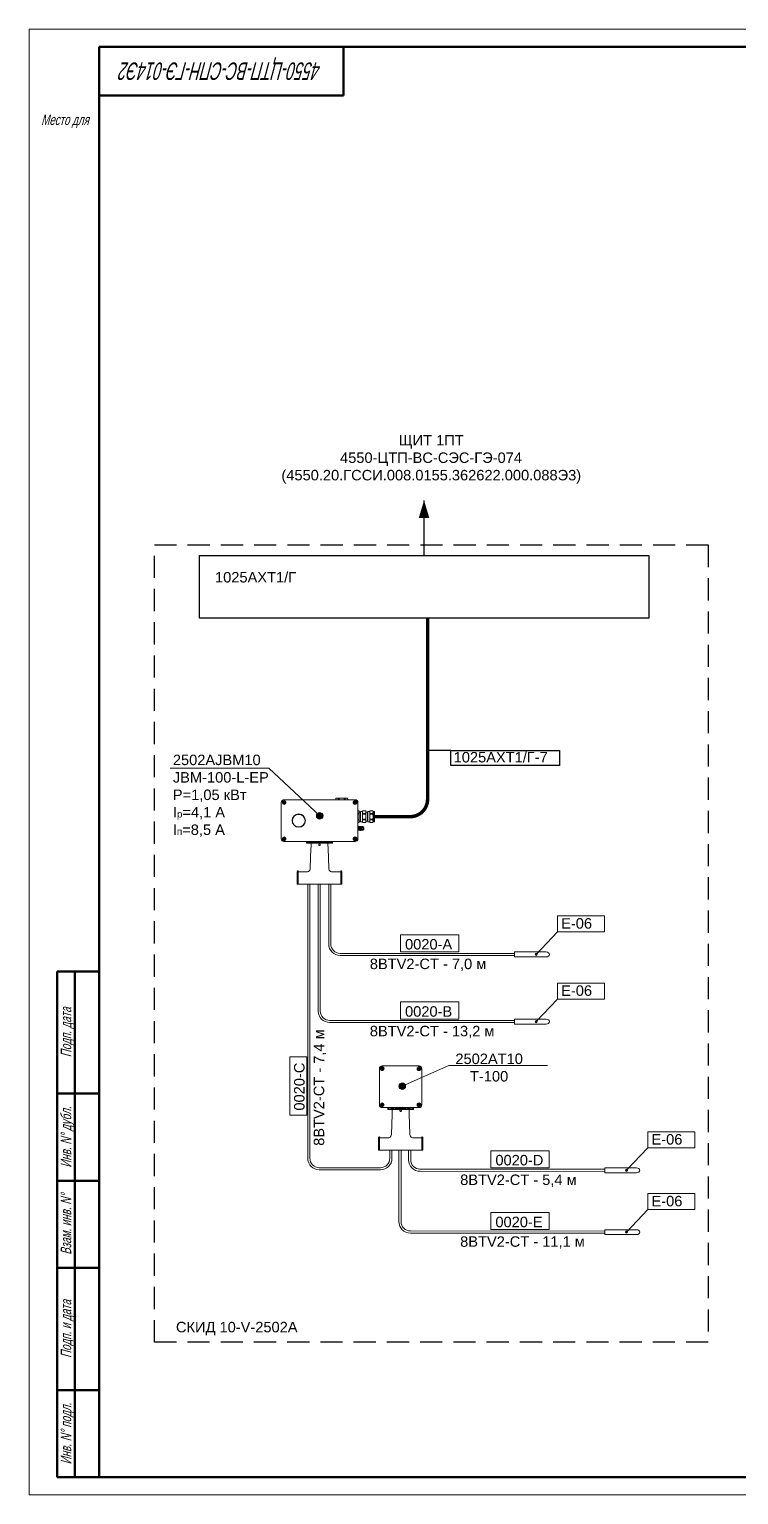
# Paper-space layout '2.1' of a CAD drawing. Header units: millimetres. Extents: x 0 to 594, y 0 to 420.
# Drawn here: x 0 to 203.3, y 0 to 420 of the extents above; entities that cross this region are included whole.
import ezdxf
from ezdxf.enums import TextEntityAlignment as Align

# ---------------------------------------------------------------- set-up
doc = ezdxf.new("R2010")
doc.units = ezdxf.units.MM
doc.linetypes.add('SLD-Сплошная', pattern=[0])
doc.linetypes.add('невидимая', pattern=[9.525, 6.35, -3.175])
for name, color, linetype, lineweight in [('Основная', 7, 'Continuous', 50), ('Сплошная толстая', 7, 'Continuous', 50), ('Сплошная тонкая', 7, 'Continuous', 20), ('Текст', 7, 'Continuous', 20), ('Текст штампа', 7, 'Continuous', 20)]:
    doc.layers.add(name, color=color, linetype=linetype, lineweight=lineweight)
doc.styles.add('Aryal.cyr 3', font='arial.ttf', dxfattribs={"width": 0.666667, "oblique": 15, "height": 3})
doc.styles.add('Aryal.cyr 5', font='arial.ttf', dxfattribs={"width": 0.6, "oblique": 15, "height": 5})
doc.styles.get("Standard").update_dxf_attribs({"font": 'arial.ttf'})
doc.styles.add('Текст', font='arial.ttf', dxfattribs={"height": 3})

psp = doc.layouts.new('2.1')

# ---------------------------------------------------------------- hatches: boundary and pattern name
at = {"lineweight": 13}
h = psp.add_hatch(color=7, dxfattribs=at)
h.dxf.hatch_style = 1
edge = h.paths.add_edge_path()
edge.add_arc((83.21, 194.57), 0.949, 0, 360)
at = {"lineweight": 15}
h = psp.add_hatch(color=256, dxfattribs=at)
h.dxf.hatch_style = 1
h.paths.add_polyline_path([(145.55, 154.86, 1), (144.91, 154.86, 1)])
h = psp.add_hatch(color=256, dxfattribs=at)
h.dxf.hatch_style = 1
h.paths.add_polyline_path([(145.55, 135.61, 1), (144.91, 135.61, 1)])
at = {"lineweight": 13}
h = psp.add_hatch(color=7, dxfattribs=at)
h.dxf.hatch_style = 1
edge = h.paths.add_edge_path()
edge.add_arc((106.88, 117.08), 0.949, 0, 360)
at = {"lineweight": 15}
h = psp.add_hatch(color=256, dxfattribs=at)
h.dxf.hatch_style = 1
h.paths.add_polyline_path([(171.44, 92.99, 1), (170.8, 92.99, 1)])
h = psp.add_hatch(color=256, dxfattribs=at)
h.dxf.hatch_style = 1
h.paths.add_polyline_path([(171.44, 75.28, 1), (170.8, 75.28, 1)])

# ---------------------------------------------------------------- linework, layer by layer
for p, q in [((113.11, 269.14), (113.11, 284.98)), ((120.83, 213.27), (114.13, 213.27))]:
    psp.add_line(p, q)
at = {"color": 7, "lineweight": 13}
for p, q in [((40.37, 208.22), (68.64, 208.22)), ((68.64, 208.22), (83.21, 194.57)), ((120.23, 123.06), (106.88, 117.08)), ((120.23, 123.06), (148.5, 123.06)), ((103.31, 96.41), (103.31, 98.74)), ((103.91, 96.41), (103.91, 98.74)), ((105.91, 78.29), (105.91, 98.74)), ((106.51, 78.29), (106.51, 98.74))]:
    psp.add_line(p, q, dxfattribs=at)
at = {"color": 7, "linetype": 'SLD-Сплошная', "lineweight": 15}
for p, q in [((72.16, 198.4), (72.16, 188)), ((72.21, 198.4), (72.21, 188)), ((72.91, 198.5), (72.71, 198.5)), ((72.71, 198.5), (72.71, 198.3)), ((72.74, 198.47), (72.71, 198.5)), ((72.74, 198.34), (72.71, 198.3)), ((72.71, 198.3), (72.91, 198.3)), ((72.94, 198.47), (72.74, 198.47)), ((72.74, 198.47), (72.74, 198.34)), ((72.74, 198.34), (72.94, 198.34)), ((72.94, 198.67), (72.91, 198.7)), ((73.11, 198.7), (72.91, 198.7)), ((72.91, 198.7), (72.91, 198.5)), ((72.94, 198.47), (72.91, 198.5)), ((72.94, 198.34), (72.91, 198.3)), ((72.91, 198.3), (72.91, 198.1)), ((72.94, 198.14), (72.91, 198.1)), ((72.91, 198.1), (73.11, 198.1)), ((73.07, 198.67), (72.94, 198.67)), ((72.94, 198.67), (72.94, 198.47)), ((72.94, 198.34), (72.94, 198.14)), ((72.94, 198.14), (73.07, 198.14)), ((93.31, 199.2), (73.01, 199.2)), ((73.07, 198.67), (73.11, 198.7)), ((73.07, 198.47), (73.07, 198.67)), ((73.07, 198.47), (73.11, 198.5)), ((73.27, 198.47), (73.07, 198.47)), ((73.07, 198.34), (73.11, 198.3)), ((73.07, 198.34), (73.27, 198.34)), ((73.07, 198.14), (73.07, 198.34)), ((73.07, 198.14), (73.11, 198.1)), ((73.11, 198.5), (73.11, 198.7)), ((73.31, 198.5), (73.11, 198.5)), ((73.11, 198.3), (73.31, 198.3)), ((73.11, 198.1), (73.11, 198.3)), ((73.27, 198.47), (73.31, 198.5)), ((73.27, 198.34), (73.27, 198.47)), ((73.27, 198.34), (73.31, 198.3)), ((73.31, 198.3), (73.31, 198.5)), ((87.86, 199.6), (87.86, 199.2)), ((87.86, 199.6), (88.54, 199.6)), ((88.54, 199.6), (88.54, 199.2)), ((88.82, 199.6), (88.54, 199.6)), ((88.82, 199.6), (88.82, 199.2)), ((88.82, 199.6), (90.18, 199.6)), ((90.18, 199.6), (90.18, 199.2)), ((90.46, 199.6), (90.18, 199.6)), ((90.46, 199.6), (90.46, 199.2)), ((90.46, 199.6), (91.14, 199.6)), ((91.14, 199.6), (91.14, 199.2)), ((93.04, 198.47), (93.01, 198.5)), ((93.01, 198.5), (93.01, 198.3)), ((93.21, 198.5), (93.01, 198.5)), ((93.04, 198.34), (93.01, 198.3)), ((93.01, 198.3), (93.21, 198.3)), ((93.04, 198.47), (93.04, 198.34)), ((93.24, 198.47), (93.04, 198.47)), ((93.04, 198.34), (93.24, 198.34)), ((93.41, 198.7), (93.21, 198.7)), ((93.21, 198.7), (93.21, 198.5)), ((93.24, 198.67), (93.21, 198.7)), ((93.24, 198.47), (93.21, 198.5)), ((93.24, 198.34), (93.21, 198.3)), ((93.21, 198.3), (93.21, 198.1)), ((93.24, 198.14), (93.21, 198.1)), ((93.21, 198.1), (93.41, 198.1)), ((93.37, 198.67), (93.24, 198.67)), ((93.24, 198.67), (93.24, 198.47)), ((93.24, 198.34), (93.24, 198.14)), ((93.24, 198.14), (93.37, 198.14)), ((93.37, 198.67), (93.41, 198.7)), ((93.37, 198.47), (93.37, 198.67)), ((93.37, 198.47), (93.41, 198.5)), ((93.57, 198.47), (93.37, 198.47)), ((93.37, 198.14), (93.37, 198.34)), ((93.37, 198.34), (93.41, 198.3)), ((93.37, 198.34), (93.57, 198.34)), ((93.37, 198.14), (93.41, 198.1)), ((93.41, 198.5), (93.41, 198.7)), ((93.61, 198.5), (93.41, 198.5)), ((93.41, 198.1), (93.41, 198.3)), ((93.41, 198.3), (93.61, 198.3)), ((93.57, 198.47), (93.61, 198.5)), ((93.57, 198.34), (93.57, 198.47)), ((93.57, 198.34), (93.61, 198.3)), ((93.61, 198.3), (93.61, 198.5)), ((94.11, 188), (94.11, 198.4)), ((94.16, 188), (94.16, 198.4)), ((94.56, 195.97), (94.16, 195.97)), ((94.56, 195.29), (94.16, 195.29)), ((94.56, 195.01), (94.16, 195.01)), ((94.56, 193.65), (94.16, 193.65)), ((94.56, 193.37), (94.16, 193.37)), ((94.56, 195.97), (94.56, 195.29)), ((94.91, 195.65), (94.56, 195.65)), ((94.56, 195.01), (94.56, 195.29)), ((94.56, 195.01), (94.56, 193.65)), ((94.56, 193.37), (94.56, 193.65)), ((94.56, 193.37), (94.56, 192.69)), ((95.51, 195.81), (94.91, 195.81)), ((94.91, 192.85), (94.91, 195.81)), ((96.41, 195.98), (95.51, 195.98)), ((95.51, 195.98), (95.51, 195.28)), ((96.41, 195.28), (95.51, 195.28)), ((95.51, 195.28), (95.51, 195.03)), ((95.51, 195.03), (95.51, 193.63)), ((96.41, 195.03), (95.51, 195.03)), ((96.41, 193.63), (95.51, 193.63)), ((95.51, 193.63), (95.51, 193.38)), ((96.41, 193.38), (95.51, 193.38)), ((95.51, 193.38), (95.51, 192.68)), ((96.41, 195.98), (96.41, 195.28)), ((96.89, 195.63), (96.41, 195.63)), ((96.41, 195.28), (96.41, 195.03)), ((96.41, 195.03), (96.41, 193.63)), ((96.41, 193.63), (96.41, 193.38)), ((96.41, 193.38), (96.41, 192.68)), ((96.98, 195.7), (96.89, 195.7)), ((96.89, 192.97), (96.89, 195.7)), ((96.98, 194.33), (96.98, 195.7)), ((96.98, 192.97), (96.98, 194.33)), ((97.57, 195.81), (96.99, 195.81)), ((96.99, 195.61), (96.99, 195.81)), ((96.99, 192.85), (96.99, 195.61)), ((98.43, 195.98), (97.57, 195.98)), ((97.57, 195.28), (97.57, 195.98)), ((97.57, 195.28), (97.57, 195.03)), ((98.43, 195.28), (97.57, 195.28)), ((97.57, 193.63), (97.57, 195.03)), ((98.43, 195.03), (97.57, 195.03)), ((98.43, 193.63), (97.57, 193.63)), ((97.57, 193.63), (97.57, 193.38)), ((98.43, 193.38), (97.57, 193.38)), ((97.57, 192.68), (97.57, 193.38)), ((98.43, 195.28), (98.43, 195.03)), ((98.76, 195.58), (98.55, 195.58)), ((98.55, 195.58), (98.55, 193.08)), ((98.93, 195.81), (98.76, 195.81)), ((98.76, 195.81), (98.76, 192.85)), ((98.93, 195.81), (98.93, 192.85)), ((94.56, 192.69), (94.16, 192.69)), ((94.28, 191.55), (94.16, 191.55)), ((94.16, 190.37), (94.28, 190.37)), ((94.28, 191.55), (94.28, 190.37)), ((94.32, 191.48), (94.28, 191.41)), ((94.28, 190.51), (94.32, 190.44)), ((94.32, 191.48), (94.33, 191.5)), ((94.33, 191.47), (94.33, 191.5)), ((94.33, 191.5), (94.62, 191.5)), ((94.62, 191.47), (94.33, 191.47)), ((94.33, 191.05), (94.33, 191.17)), ((94.33, 191.17), (94.62, 191.17)), ((94.62, 191.05), (94.33, 191.05)), ((94.33, 190.63), (94.62, 190.63)), ((94.33, 190.54), (94.33, 190.63)), ((94.62, 190.54), (94.33, 190.54)), ((94.33, 190.42), (94.62, 190.42)), ((94.56, 193.01), (94.91, 193.01)), ((94.62, 191.5), (94.62, 191.47)), ((94.62, 191.5), (94.63, 191.48)), ((94.62, 191.17), (94.62, 191.05)), ((94.62, 190.63), (94.62, 190.54)), ((94.68, 191.41), (94.64, 191.48)), ((94.64, 190.44), (94.68, 190.51)), ((94.8, 191.55), (94.68, 191.55)), ((94.68, 191.55), (94.68, 190.37)), ((94.68, 190.37), (94.8, 190.37)), ((94.8, 191.55), (94.8, 190.37)), ((94.9, 191.26), (94.8, 191.26)), ((94.8, 190.66), (94.9, 190.66)), ((95.02, 191.55), (94.9, 191.55)), ((94.9, 191.55), (94.9, 190.37)), ((94.9, 190.37), (95.02, 190.37)), ((94.91, 192.85), (95.51, 192.85)), ((95.02, 191.55), (95.02, 190.37)), ((95.05, 191.51), (95.02, 191.43)), ((95.02, 191.43), (95.05, 191.51)), ((95.05, 191.5), (95.02, 191.43)), ((95.02, 191.36), (95.05, 191.44)), ((95.05, 191.4), (95.02, 191.36)), ((95.02, 191.22), (95.05, 191.3)), ((95.05, 191.23), (95.02, 191.22)), ((95.02, 191.04), (95.05, 191.09)), ((95.05, 191.01), (95.02, 191.04)), ((95.16, 191.04), (95.02, 191.04)), ((95.02, 190.84), (95.05, 190.86)), ((95.16, 190.84), (95.02, 190.84)), ((95.05, 190.79), (95.02, 190.84)), ((95.02, 190.67), (95.05, 190.65)), ((95.05, 190.59), (95.02, 190.67)), ((95.02, 190.54), (95.05, 190.49)), ((95.05, 190.46), (95.02, 190.54)), ((95.02, 190.49), (95.04, 190.42)), ((95.02, 190.49), (95.05, 190.42)), ((95.05, 190.41), (95.02, 190.49)), ((95.13, 191.51), (95.05, 191.51)), ((95.05, 191.51), (95.05, 191.51)), ((95.13, 191.51), (95.05, 191.51)), ((95.05, 191.44), (95.05, 191.5)), ((95.13, 191.5), (95.05, 191.5)), ((95.13, 191.44), (95.05, 191.44)), ((95.05, 191.3), (95.05, 191.4)), ((95.13, 191.4), (95.05, 191.4)), ((95.13, 191.3), (95.05, 191.3)), ((95.05, 191.09), (95.05, 191.23)), ((95.13, 191.23), (95.05, 191.23)), ((95.13, 191.09), (95.05, 191.09)), ((95.05, 190.86), (95.05, 191.01)), ((95.13, 191.01), (95.05, 191.01)), ((95.13, 190.86), (95.05, 190.86)), ((95.05, 190.65), (95.05, 190.79)), ((95.13, 190.79), (95.05, 190.79)), ((95.13, 190.65), (95.05, 190.65)), ((95.13, 190.59), (95.05, 190.59)), ((95.05, 190.49), (95.05, 190.59)), ((95.13, 190.49), (95.05, 190.49)), ((95.13, 190.46), (95.05, 190.46)), ((95.05, 190.42), (95.05, 190.46)), ((95.13, 190.42), (95.05, 190.42)), ((95.13, 190.41), (95.05, 190.41)), ((95.16, 191.43), (95.13, 191.51)), ((95.13, 191.51), (95.16, 191.43)), ((95.13, 191.51), (95.13, 191.51)), ((95.13, 191.44), (95.13, 191.5)), ((95.16, 191.43), (95.13, 191.5)), ((95.13, 191.44), (95.16, 191.36)), ((95.13, 191.3), (95.13, 191.4)), ((95.16, 191.36), (95.13, 191.4)), ((95.13, 191.3), (95.16, 191.22)), ((95.13, 191.09), (95.13, 191.23)), ((95.16, 191.22), (95.13, 191.23)), ((95.13, 191.09), (95.16, 191.04)), ((95.16, 191.04), (95.13, 191.01)), ((95.13, 190.86), (95.13, 191.01)), ((95.13, 190.86), (95.16, 190.84)), ((95.16, 190.84), (95.13, 190.79)), ((95.13, 190.65), (95.13, 190.79)), ((95.13, 190.65), (95.16, 190.67)), ((95.16, 190.67), (95.13, 190.59)), ((95.13, 190.49), (95.13, 190.59)), ((95.13, 190.49), (95.16, 190.54)), ((95.16, 190.54), (95.13, 190.46)), ((95.13, 190.42), (95.16, 190.49)), ((95.13, 190.42), (95.16, 190.49)), ((95.16, 190.49), (95.13, 190.41)), ((95.13, 190.42), (95.13, 190.46)), ((95.21, 191.51), (95.16, 191.41)), ((95.16, 191.43), (95.16, 191.36)), ((95.16, 191.43), (95.16, 191.43)), ((95.16, 191.36), (95.16, 191.22)), ((95.16, 191.04), (95.16, 191.22)), ((95.16, 191.04), (95.16, 190.84)), ((95.16, 190.84), (95.16, 190.67)), ((95.16, 190.67), (95.16, 190.54)), ((95.16, 190.54), (95.16, 190.49)), ((95.16, 190.51), (95.21, 190.42)), ((95.16, 190.49), (95.16, 190.49)), ((95.6, 191.51), (95.21, 191.51)), ((95.21, 191.5), (95.21, 191.51)), ((95.6, 191.5), (95.21, 191.5)), ((95.21, 191.17), (95.21, 191.28)), ((95.21, 191.28), (95.6, 191.28)), ((95.6, 191.17), (95.21, 191.17)), ((95.21, 190.74), (95.6, 190.74)), ((95.21, 190.63), (95.21, 190.74)), ((95.6, 190.63), (95.21, 190.63)), ((95.21, 190.42), (95.6, 190.42)), ((95.21, 190.42), (95.21, 190.42)), ((95.21, 190.42), (95.6, 190.42)), ((96.41, 192.68), (95.51, 192.68)), ((95.66, 191.41), (95.6, 191.51)), ((95.6, 191.51), (95.6, 191.5)), ((95.6, 191.28), (95.6, 191.17)), ((95.6, 190.74), (95.6, 190.63)), ((95.6, 190.42), (95.66, 190.51)), ((95.6, 190.42), (95.6, 190.42)), ((95.66, 190.96), (95.66, 191.41)), ((95.8, 191.26), (95.66, 191.26)), ((95.66, 190.51), (95.66, 190.96)), ((95.66, 190.66), (95.8, 190.66)), ((95.9, 191.16), (95.8, 191.26)), ((95.8, 191.22), (95.8, 191.26)), ((95.8, 190.66), (95.8, 191.22)), ((95.8, 190.66), (95.9, 190.76)), ((95.9, 191.16), (95.9, 191.13)), ((95.9, 191.13), (95.9, 190.76)), ((96.41, 193.03), (96.89, 193.03)), ((96.89, 192.97), (96.98, 192.97)), ((96.99, 192.85), (97.57, 192.85)), ((98.43, 192.68), (97.57, 192.68)), ((98.55, 193.08), (98.76, 193.08)), ((98.76, 192.85), (98.93, 192.85)), ((72.74, 188.07), (72.71, 188.1)), ((72.71, 188.1), (72.71, 187.9)), ((72.91, 188.1), (72.71, 188.1)), ((72.74, 187.94), (72.71, 187.9)), ((72.71, 187.9), (72.91, 187.9)), ((72.74, 188.07), (72.74, 187.94)), ((72.94, 188.07), (72.74, 188.07)), ((72.74, 187.94), (72.94, 187.94)), ((72.94, 188.27), (72.91, 188.3)), ((72.91, 188.3), (72.91, 188.1)), ((73.11, 188.3), (72.91, 188.3)), ((72.94, 188.07), (72.91, 188.1)), ((72.94, 187.94), (72.91, 187.9)), ((72.91, 187.9), (72.91, 187.7)), ((72.94, 187.74), (72.91, 187.7)), ((72.91, 187.7), (73.11, 187.7)), ((72.94, 188.27), (72.94, 188.07)), ((73.07, 188.27), (72.94, 188.27)), ((72.94, 187.94), (72.94, 187.74)), ((72.94, 187.74), (73.07, 187.74)), ((73.01, 187.2), (93.31, 187.2)), ((73.07, 188.27), (73.11, 188.3)), ((73.07, 188.07), (73.07, 188.27)), ((73.07, 188.07), (73.11, 188.1)), ((73.27, 188.07), (73.07, 188.07)), ((73.07, 187.74), (73.07, 187.94)), ((73.07, 187.94), (73.11, 187.9)), ((73.07, 187.94), (73.27, 187.94)), ((73.07, 187.74), (73.11, 187.7)), ((73.11, 188.1), (73.11, 188.3)), ((73.31, 188.1), (73.11, 188.1)), ((73.11, 187.7), (73.11, 187.9)), ((73.11, 187.9), (73.31, 187.9)), ((73.27, 188.07), (73.31, 188.1)), ((73.27, 187.94), (73.27, 188.07)), ((73.27, 187.94), (73.31, 187.9)), ((73.31, 187.9), (73.31, 188.1)), ((79.46, 187.2), (79.46, 186.7)), ((79.46, 186.7), (86.86, 186.7)), ((79.71, 186.9), (79.71, 187.2)), ((86.61, 186.9), (79.71, 186.9)), ((80.5, 179.47), (80.71, 185.32)), ((80.51, 187.15), (80.51, 186.9)), ((80.51, 187.15), (81.17, 187.15)), ((80.81, 187.2), (80.81, 187.15)), ((81.13, 187.15), (81.13, 187.2)), ((81.6, 187.15), (84.72, 187.15)), ((81.89, 187.2), (81.89, 187.15)), ((84.42, 187.2), (84.42, 187.15)), ((85.15, 187.15), (85.81, 187.15)), ((85.18, 187.2), (85.18, 187.15)), ((85.51, 187.15), (85.51, 187.2)), ((85.61, 185.32), (85.82, 179.47)), ((85.81, 186.9), (85.81, 187.15)), ((86.61, 187.2), (86.61, 186.9)), ((86.86, 186.7), (86.86, 187.2)), ((93.04, 188.07), (93.01, 188.1)), ((93.01, 188.1), (93.01, 187.9)), ((93.21, 188.1), (93.01, 188.1)), ((93.04, 187.94), (93.01, 187.9)), ((93.01, 187.9), (93.21, 187.9)), ((93.04, 188.07), (93.04, 187.94)), ((93.24, 188.07), (93.04, 188.07)), ((93.04, 187.94), (93.24, 187.94)), ((93.24, 188.27), (93.21, 188.3)), ((93.41, 188.3), (93.21, 188.3)), ((93.21, 188.3), (93.21, 188.1)), ((93.24, 188.07), (93.21, 188.1)), ((93.24, 187.94), (93.21, 187.9)), ((93.21, 187.9), (93.21, 187.7)), ((93.24, 187.74), (93.21, 187.7)), ((93.21, 187.7), (93.41, 187.7)), ((93.37, 188.27), (93.24, 188.27)), ((93.24, 188.27), (93.24, 188.07)), ((93.24, 187.94), (93.24, 187.74)), ((93.24, 187.74), (93.37, 187.74)), ((93.37, 188.27), (93.41, 188.3)), ((93.37, 188.07), (93.37, 188.27)), ((93.37, 188.07), (93.41, 188.1)), ((93.57, 188.07), (93.37, 188.07)), ((93.37, 187.74), (93.37, 187.94)), ((93.37, 187.94), (93.41, 187.9)), ((93.37, 187.94), (93.57, 187.94)), ((93.37, 187.74), (93.41, 187.7)), ((93.41, 188.1), (93.41, 188.3)), ((93.61, 188.1), (93.41, 188.1)), ((93.41, 187.7), (93.41, 187.9)), ((93.41, 187.9), (93.61, 187.9)), ((93.57, 188.07), (93.61, 188.1)), ((93.57, 187.94), (93.57, 188.07)), ((93.57, 187.94), (93.61, 187.9)), ((93.61, 187.9), (93.61, 188.1)), ((76.78, 177.5), (76.78, 178.62)), ((76.78, 175), (76.78, 177.5)), ((76.98, 178.82), (77.08, 178.82)), ((77.08, 178.82), (77.08, 177.5)), ((77.08, 178.5), (79.5, 178.5)), ((77.08, 175), (77.08, 177.5)), ((86.82, 178.5), (89.23, 178.5)), ((89.23, 177.5), (89.23, 178.82)), ((89.23, 178.82), (89.33, 178.82)), ((89.23, 177.5), (89.23, 175)), ((89.53, 178.62), (89.53, 177.5)), ((89.53, 177.5), (89.53, 175)), ((76.98, 175), (76.78, 175)), ((76.98, 175), (77.08, 175)), ((77.08, 175), (89.23, 175)), ((79.79, 120.77), (79.79, 175)), ((80.39, 175), (80.39, 120.77)), ((82.79, 138.62), (82.79, 175)), ((83.39, 175), (83.39, 138.62)), ((85.79, 157.85), (85.79, 175)), ((86.39, 175), (86.39, 157.85)), ((89.23, 175), (89.33, 175)), ((89.53, 175), (89.33, 175)), ((139.07, 155.55), (148.07, 155.55)), ((139.07, 154.15), (139.07, 155.55)), ((89.09, 155.15), (139.07, 155.15)), ((139.07, 154.55), (89.09, 154.55)), ((148.07, 154.15), (139.07, 154.15)), ((86.06, 135.92), (139.07, 135.89)), ((139.07, 135.29), (86.06, 135.32)), ((139.07, 136.29), (148.07, 136.29)), ((139.07, 134.89), (139.07, 136.29)), ((148.07, 134.89), (139.07, 134.89)), ((100.33, 122.09), (100.33, 111.74)), ((101.03, 122.19), (100.83, 122.19)), ((100.83, 122.19), (100.83, 121.99)), ((100.87, 122.16), (100.83, 122.19)), ((100.87, 122.03), (100.83, 121.99)), ((100.83, 121.99), (101.03, 121.99)), ((101.07, 122.16), (100.87, 122.16)), ((100.87, 122.16), (100.87, 122.03)), ((100.87, 122.03), (101.07, 122.03)), ((101.07, 122.36), (101.03, 122.39)), ((101.03, 122.39), (101.03, 122.19)), ((101.23, 122.39), (101.03, 122.39)), ((101.07, 122.16), (101.03, 122.19)), ((101.07, 122.03), (101.03, 121.99)), ((101.03, 121.99), (101.03, 121.79)), ((101.07, 121.83), (101.03, 121.79)), ((101.07, 122.36), (101.07, 122.16)), ((101.2, 122.36), (101.07, 122.36)), ((101.07, 122.03), (101.07, 121.83)), ((101.07, 121.83), (101.2, 121.83)), ((111.68, 122.89), (101.13, 122.89)), ((101.2, 122.36), (101.23, 122.39)), ((101.2, 122.16), (101.2, 122.36)), ((101.2, 122.16), (101.23, 122.19)), ((101.4, 122.16), (101.2, 122.16)), ((101.2, 122.03), (101.23, 121.99)), ((101.2, 122.03), (101.4, 122.03)), ((101.2, 121.83), (101.2, 122.03)), ((101.2, 121.83), (101.23, 121.79)), ((101.23, 122.19), (101.23, 122.39)), ((101.43, 122.19), (101.23, 122.19)), ((101.23, 121.99), (101.43, 121.99)), ((101.23, 121.79), (101.23, 121.99)), ((101.4, 122.16), (101.43, 122.19)), ((101.4, 122.03), (101.4, 122.16)), ((101.4, 122.03), (101.43, 121.99)), ((101.43, 121.99), (101.43, 122.19)), ((111.42, 122.16), (111.38, 122.19)), ((111.38, 122.19), (111.38, 121.99)), ((111.58, 122.19), (111.38, 122.19)), ((111.42, 122.03), (111.38, 121.99)), ((111.38, 121.99), (111.58, 121.99)), ((111.42, 122.16), (111.42, 122.03)), ((111.62, 122.16), (111.42, 122.16)), ((111.42, 122.03), (111.62, 122.03)), ((111.62, 122.36), (111.58, 122.39)), ((111.58, 122.39), (111.58, 122.19)), ((111.78, 122.39), (111.58, 122.39)), ((111.62, 122.16), (111.58, 122.19)), ((111.62, 122.03), (111.58, 121.99)), ((111.58, 121.99), (111.58, 121.79)), ((111.62, 121.83), (111.58, 121.79)), ((111.62, 122.36), (111.62, 122.16)), ((111.75, 122.36), (111.62, 122.36)), ((111.62, 122.03), (111.62, 121.83)), ((111.62, 121.83), (111.75, 121.83)), ((111.75, 122.36), (111.78, 122.39)), ((111.75, 122.16), (111.75, 122.36)), ((111.75, 122.16), (111.78, 122.19)), ((111.95, 122.16), (111.75, 122.16)), ((111.75, 122.03), (111.78, 121.99)), ((111.75, 122.03), (111.95, 122.03)), ((111.75, 121.83), (111.75, 122.03)), ((111.75, 121.83), (111.78, 121.79)), ((111.78, 122.19), (111.78, 122.39)), ((111.98, 122.19), (111.78, 122.19)), ((111.78, 121.99), (111.98, 121.99)), ((111.78, 121.79), (111.78, 121.99)), ((111.95, 122.16), (111.98, 122.19)), ((111.95, 122.03), (111.95, 122.16)), ((111.95, 122.03), (111.98, 121.99)), ((111.98, 121.99), (111.98, 122.19)), ((112.48, 111.74), (112.48, 122.09)), ((101.03, 121.79), (101.23, 121.79)), ((111.58, 121.79), (111.78, 121.79)), ((100.87, 111.81), (100.83, 111.84)), ((100.83, 111.84), (100.83, 111.64)), ((101.03, 111.84), (100.83, 111.84)), ((100.87, 111.68), (100.83, 111.64)), ((100.83, 111.64), (101.03, 111.64)), ((100.87, 111.81), (100.87, 111.68)), ((101.07, 111.81), (100.87, 111.81)), ((100.87, 111.68), (101.07, 111.68)), ((101.07, 112.01), (101.03, 112.04)), ((101.03, 112.04), (101.03, 111.84)), ((101.23, 112.04), (101.03, 112.04)), ((101.07, 111.81), (101.03, 111.84)), ((101.07, 111.68), (101.03, 111.64)), ((101.03, 111.64), (101.03, 111.44)), ((101.07, 111.48), (101.03, 111.44)), ((101.03, 111.44), (101.23, 111.44)), ((101.07, 112.01), (101.07, 111.81)), ((101.2, 112.01), (101.07, 112.01)), ((101.07, 111.68), (101.07, 111.48)), ((101.07, 111.48), (101.2, 111.48)), ((101.13, 110.94), (111.68, 110.94)), ((101.2, 112.01), (101.23, 112.04)), ((101.2, 111.81), (101.2, 112.01)), ((101.2, 111.81), (101.23, 111.84)), ((101.4, 111.81), (101.2, 111.81)), ((101.2, 111.48), (101.2, 111.68)), ((101.2, 111.68), (101.23, 111.64)), ((101.2, 111.68), (101.4, 111.68)), ((101.2, 111.48), (101.23, 111.44)), ((101.23, 111.84), (101.23, 112.04)), ((101.43, 111.84), (101.23, 111.84)), ((101.23, 111.44), (101.23, 111.64)), ((101.23, 111.64), (101.43, 111.64)), ((101.4, 111.81), (101.43, 111.84)), ((101.4, 111.68), (101.4, 111.81)), ((101.4, 111.68), (101.43, 111.64)), ((101.43, 111.64), (101.43, 111.84)), ((102.71, 110.94), (102.71, 110.44)), ((102.71, 110.44), (110.11, 110.44)), ((102.96, 110.64), (102.96, 110.94)), ((109.86, 110.64), (102.96, 110.64)), ((103.76, 110.89), (103.76, 110.64)), ((103.76, 110.89), (104.42, 110.89)), ((104.06, 110.94), (104.06, 110.89)), ((104.38, 110.89), (104.38, 110.94)), ((104.85, 110.89), (107.97, 110.89)), ((105.14, 110.94), (105.14, 110.89)), ((107.67, 110.94), (107.67, 110.89)), ((108.4, 110.89), (109.06, 110.89)), ((108.43, 110.94), (108.43, 110.89)), ((108.76, 110.89), (108.76, 110.94)), ((109.06, 110.64), (109.06, 110.89)), ((109.86, 110.94), (109.86, 110.64)), ((110.11, 110.44), (110.11, 110.94)), ((111.58, 111.84), (111.38, 111.84)), ((111.38, 111.84), (111.38, 111.64)), ((111.42, 111.81), (111.38, 111.84)), ((111.42, 111.68), (111.38, 111.64)), ((111.38, 111.64), (111.58, 111.64)), ((111.62, 111.81), (111.42, 111.81)), ((111.42, 111.81), (111.42, 111.68)), ((111.42, 111.68), (111.62, 111.68)), ((111.78, 112.04), (111.58, 112.04)), ((111.58, 112.04), (111.58, 111.84)), ((111.62, 112.01), (111.58, 112.04)), ((111.62, 111.81), (111.58, 111.84)), ((111.62, 111.68), (111.58, 111.64)), ((111.58, 111.64), (111.58, 111.44)), ((111.62, 111.48), (111.58, 111.44)), ((111.58, 111.44), (111.78, 111.44)), ((111.75, 112.01), (111.62, 112.01)), ((111.62, 112.01), (111.62, 111.81)), ((111.62, 111.68), (111.62, 111.48)), ((111.62, 111.48), (111.75, 111.48)), ((111.75, 112.01), (111.78, 112.04)), ((111.75, 111.81), (111.75, 112.01)), ((111.75, 111.81), (111.78, 111.84)), ((111.95, 111.81), (111.75, 111.81)), ((111.75, 111.48), (111.75, 111.68)), ((111.75, 111.68), (111.78, 111.64)), ((111.75, 111.68), (111.95, 111.68)), ((111.75, 111.48), (111.78, 111.44)), ((111.78, 111.84), (111.78, 112.04)), ((111.98, 111.84), (111.78, 111.84)), ((111.78, 111.44), (111.78, 111.64)), ((111.78, 111.64), (111.98, 111.64)), ((111.95, 111.81), (111.98, 111.84)), ((111.95, 111.68), (111.95, 111.81)), ((111.95, 111.68), (111.98, 111.64)), ((111.98, 111.64), (111.98, 111.84)), ((103.75, 103.21), (103.96, 109.07)), ((108.86, 109.07), (109.07, 103.21)), ((100.03, 101.24), (100.03, 102.36)), ((100.03, 98.74), (100.03, 101.24)), ((100.23, 102.56), (100.33, 102.56)), ((100.33, 102.56), (100.33, 101.24)), ((100.33, 102.24), (102.75, 102.24)), ((100.33, 98.74), (100.33, 101.24)), ((110.07, 102.24), (112.48, 102.24)), ((112.48, 102.56), (112.58, 102.56)), ((112.48, 101.24), (112.48, 102.56)), ((112.48, 101.24), (112.48, 98.74)), ((112.78, 102.36), (112.78, 101.24)), ((112.78, 101.24), (112.78, 98.74)), ((100.23, 98.74), (100.03, 98.74)), ((100.23, 98.74), (100.33, 98.74)), ((100.33, 98.74), (112.48, 98.74)), ((108.68, 98.74), (108.68, 96)), ((109.28, 98.74), (109.28, 96)), ((112.48, 98.74), (112.58, 98.74)), ((112.78, 98.74), (112.58, 98.74)), ((83.09, 93.71), (100.61, 93.71)), ((100.61, 93.11), (83.09, 93.11)), ((111.95, 93.3), (164.96, 93.27)), ((164.96, 92.67), (111.95, 92.7)), ((164.96, 93.67), (173.96, 93.67)), ((164.96, 92.27), (164.96, 93.67)), ((173.96, 92.27), (164.96, 92.27)), ((164.96, 75.96), (173.96, 75.96)), ((164.96, 74.56), (164.96, 75.96)), ((109.21, 75.59), (164.96, 75.56)), ((164.96, 74.96), (109.21, 74.99)), ((173.96, 74.56), (164.96, 74.56))]:
    psp.add_line(p, q, dxfattribs=at)
at = {"lineweight": 15}
for p, q in [((145.23, 154.86), (151.32, 161.31)), ((145.23, 135.61), (151.32, 142.06)), ((171.12, 92.99), (177.21, 99.44)), ((171.12, 75.28), (177.21, 81.73))]:
    psp.add_line(p, q, dxfattribs=at)
psp.add_lwpolyline([(113.11, 284.98, 0, 3, 0), (113.11, 279.98, 3, 3, 0)], format="xyseb")
at = {"linetype": 'невидимая'}
psp.add_lwpolyline([(35.85, 272.2), (194.54, 272.2), (194.54, 43.69), (35.85, 43.69)], close=True, dxfattribs=at)
at = {"color": 252, "lineweight": 30}
psp.add_lwpolyline([(48.72, 269.14), (177.5, 269.14), (177.5, 251.19), (48.72, 251.19)], close=True, dxfattribs=at)
at = {"const_width": 1}
psp.add_lwpolyline([(98.93, 194.33), (109.13, 194.33, 0.414214), (114.13, 199.33), (114.13, 251.19)], format="xyb", dxfattribs=at)
psp.add_lwpolyline([(120.83, 213.27), (151.9, 213.27), (151.9, 208.99), (120.83, 208.99)], close=True)
at = {"lineweight": 15}
for points in [[(151.32, 165.88), (164.82, 165.88), (164.82, 161.31), (151.32, 161.31)], [(106.33, 160.47), (123.08, 160.47), (123.08, 155.59), (106.33, 155.59)], [(151.32, 146.63), (164.82, 146.63), (164.82, 142.06), (151.32, 142.06)], [(106.33, 141.22), (123.08, 141.22), (123.08, 136.33), (106.33, 136.33)], [(74.65, 108.76), (74.65, 125.51), (79.53, 125.51), (79.53, 108.76)], [(177.21, 104.01), (190.71, 104.01), (190.71, 99.44), (177.21, 99.44)], [(132.22, 98.6), (148.97, 98.6), (148.97, 93.72), (132.22, 93.72)], [(177.21, 86.3), (190.71, 86.3), (190.71, 81.73), (177.21, 81.73)], [(132.22, 80.89), (148.97, 80.89), (148.97, 76), (132.22, 76)]]:
    psp.add_lwpolyline(points, close=True, dxfattribs=at)
at = {"color": 7, "linetype": 'SLD-Сплошная', "lineweight": 15}
for centre, radius in [((73.01, 198.4), 0.54), ((73.01, 198.4), 0.5), ((93.31, 198.4), 0.54), ((93.31, 198.4), 0.5), ((77.21, 193.2), 1.9), ((77.21, 193.2), 1.8), ((73.01, 188), 0.54), ((73.01, 188), 0.5), ((93.31, 188), 0.54), ((93.31, 188), 0.5), ((101.13, 122.09), 0.54), ((101.13, 122.09), 0.5), ((111.68, 122.09), 0.54), ((111.68, 122.09), 0.5), ((101.13, 111.74), 0.54), ((101.13, 111.74), 0.5), ((111.68, 111.74), 0.54), ((111.68, 111.74), 0.5)]:
    psp.add_circle(centre, radius, dxfattribs=at)
at = {"color": 7, "lineweight": 13}
for centre in [(83.21, 194.57), (106.88, 117.08)]:
    psp.add_circle(centre, 0.949, dxfattribs=at)
at = {"lineweight": 15}
for centre in [(145.23, 154.86), (145.23, 135.61), (171.12, 92.99), (171.12, 75.28)]:
    psp.add_circle(centre, 0.322, dxfattribs=at)
at = {"color": 7, "linetype": 'SLD-Сплошная', "lineweight": 15}
for centre, radius, start, end in [((72.96, 198.4), 0.8, 134.0208, 180), ((73.01, 198.4), 0.8, 90, 180), ((93.31, 198.4), 0.8, 0, 90), ((93.36, 198.4), 0.8, 0, 47.7054), ((97.01, 195.7), 0.025, 134.427, 180), ((97.81, 195.58), 0.735, 0, 33.1146), ((97.01, 192.97), 0.025, 180, 225.573), ((97.81, 193.08), 0.735, 326.8784, 0), ((72.96, 188), 0.8, 180, 270), ((73.01, 188), 0.8, 180, 270), ((93.31, 188), 0.8, 270, 0), ((93.36, 188), 0.8, 270, 0), ((76.98, 178.62), 0.2, 90, 180), ((79.5, 179.5), 1, 270, 328.7113), ((79.5, 179.5), 1, 328.7113, 357.925), ((86.82, 179.5), 1, 182.075, 211.2887), ((86.82, 179.5), 1, 211.2887, 270), ((89.33, 178.62), 0.2, 0, 90), ((89.09, 157.85), 3.3, 180, 270), ((89.09, 157.85), 2.7, 180, 270), ((86.09, 138.62), 3.3, 180, 270), ((86.09, 138.62), 2.7, 180, 270), ((101.13, 122.09), 0.8, 90, 180), ((111.68, 122.09), 0.8, 0, 90), ((101.13, 111.74), 0.8, 180, 270), ((111.68, 111.74), 0.8, 270, 0), ((100.23, 102.36), 0.2, 90, 180), ((102.75, 103.24), 1, 270, 328.7113), ((102.75, 103.24), 1, 328.7113, 357.925), ((110.07, 103.24), 1, 182.075, 211.2887), ((110.07, 103.24), 1, 211.2887, 270), ((112.58, 102.36), 0.2, 0, 90), ((83.09, 96.41), 3.3, 180, 270), ((83.09, 96.41), 2.7, 180, 270), ((100.61, 96.41), 2.7, 270, 0), ((100.61, 96.41), 3.3, 270, 0), ((111.98, 96), 3.3, 180, 270), ((111.98, 96), 2.7, 180, 270), ((109.21, 78.29), 3.3, 180, 270), ((109.21, 78.29), 2.7, 180, 270)]:
    psp.add_arc(centre, radius, start, end, dxfattribs=at)
at = {"color": 7, "linetype": 'SLD-Сплошная', "lineweight": 15, "extrusion": (-4.58097e-15, 4.02456e-15, -1)}
for centre in [(148.07, 154.85), (148.07, 135.59), (173.96, 92.97), (173.96, 75.26)]:
    psp.add_ellipse(centre, major_axis=(1, 0), ratio=0.7, start_param=4.712389, end_param=6.283185, dxfattribs=at)
at = {"color": 7, "linetype": 'SLD-Сплошная', "lineweight": 15, "extrusion": (-4.58097e-15, -6.10623e-15, -1)}
for centre in [(148.07, 154.85), (148.07, 135.59), (173.96, 92.97), (173.96, 75.26)]:
    psp.add_ellipse(centre, major_axis=(1, 0), ratio=0.7, start_param=0, end_param=1.570796, dxfattribs=at)
at = {"color": 7, "linetype": 'SLD-Сплошная', "lineweight": 15}
for points, knots in [([(98.43, 195.28), (98.44, 195.3), (98.47, 195.37), (98.5, 195.49), (98.51, 195.64), (98.5, 195.81), (98.45, 195.92), (98.43, 195.98)], [0, 0, 0, 0, 0.0951689, 0.2965937, 0.5001156, 0.7482382, 1, 1, 1, 1]), ([(98.43, 193.63), (98.45, 193.74), (98.5, 193.98), (98.51, 194.37), (98.49, 194.73), (98.44, 194.95), (98.43, 195.03)], [0, 0, 0, 0, 0.23475, 0.524878, 0.818813, 1, 1, 1, 1]), ([(98.43, 192.68), (98.45, 192.74), (98.5, 192.86), (98.51, 193.05), (98.49, 193.23), (98.44, 193.34), (98.43, 193.38)], [0, 0, 0, 0, 0.23475, 0.5248779, 0.818813, 1, 1, 1, 1]), ([(94.33, 191.05), (94.32, 191), (94.3, 190.86), (94.31, 190.72), (94.33, 190.63), (94.33, 190.63)], [0, 0, 0, 0, 0.315171, 0.98996, 1, 1, 1, 1]), ([(94.33, 191.47), (94.32, 191.41), (94.29, 191.31), (94.32, 191.21), (94.33, 191.17)], [0, 0, 0, 0, 0.5466509, 1, 1, 1, 1]), ([(94.33, 190.54), (94.32, 190.52), (94.29, 190.48), (94.32, 190.44), (94.33, 190.42)], [0, 0, 0, 0, 0.546651, 1, 1, 1, 1]), ([(94.62, 191.17), (94.64, 191.22), (94.66, 191.32), (94.64, 191.42), (94.62, 191.47)], [0, 0, 0, 0, 0.5466509, 1, 1, 1, 1]), ([(94.62, 190.63), (94.62, 190.63), (94.65, 190.72), (94.66, 190.86), (94.63, 191), (94.62, 191.05)], [0, 0, 0, 0, 0.01004, 0.684829, 1, 1, 1, 1]), ([(94.62, 190.42), (94.64, 190.44), (94.66, 190.48), (94.64, 190.52), (94.62, 190.54)], [0, 0, 0, 0, 0.546651, 1, 1, 1, 1]), ([(95.21, 191.17), (95.2, 191.13), (95.18, 190.99), (95.19, 190.84), (95.21, 190.74), (95.21, 190.74)], [0, 0, 0, 0, 0.315171, 0.98996, 1, 1, 1, 1]), ([(95.21, 191.5), (95.2, 191.46), (95.17, 191.39), (95.2, 191.32), (95.21, 191.28)], [0, 0, 0, 0, 0.546651, 1, 1, 1, 1]), ([(95.21, 190.63), (95.2, 190.59), (95.17, 190.52), (95.2, 190.45), (95.21, 190.42)], [0, 0, 0, 0, 0.546651, 1, 1, 1, 1]), ([(95.6, 191.28), (95.62, 191.32), (95.64, 191.4), (95.62, 191.47), (95.6, 191.5)], [0, 0, 0, 0, 0.546651, 1, 1, 1, 1]), ([(95.6, 190.74), (95.6, 190.74), (95.63, 190.84), (95.64, 190.99), (95.61, 191.13), (95.6, 191.17)], [0, 0, 0, 0, 0.01004, 0.684829, 1, 1, 1, 1]), ([(95.6, 190.42), (95.62, 190.46), (95.64, 190.53), (95.62, 190.6), (95.6, 190.63)], [0, 0, 0, 0, 0.546651, 1, 1, 1, 1]), ([(80.71, 185.32), (80.72, 185.52), (80.73, 185.98), (80.75, 186.44), (80.76, 186.7)], [0, 0, 0, 0, 0.4252862, 1, 1, 1, 1]), ([(83, 186.14), (83.02, 186.12), (83.06, 186.09), (83.14, 186.07), (83.22, 186.08), (83.29, 186.11), (83.34, 186.16), (83.38, 186.23), (83.39, 186.31), (83.37, 186.38), (83.33, 186.45), (83.27, 186.5), (83.2, 186.53), (83.12, 186.53), (83.05, 186.5), (82.99, 186.46), (82.95, 186.39), (82.93, 186.32), (82.94, 186.24), (82.96, 186.18), (82.99, 186.15), (83, 186.14)], [0, 0, 0, 0, 0.053387, 0.106778, 0.160061, 0.213311, 0.26665, 0.320201, 0.37406, 0.428229, 0.482538, 0.536674, 0.590349, 0.643521, 0.696457, 0.749568, 0.803153, 0.85722, 0.911522, 0.965736, 1, 1, 1, 1]), ([(85.56, 186.7), (85.57, 186.47), (85.58, 186.01), (85.6, 185.55), (85.61, 185.32)], [0, 0, 0, 0, 0.500111, 1, 1, 1, 1]), ([(103.96, 109.07), (103.97, 109.26), (103.98, 109.72), (104, 110.18), (104.01, 110.44)], [0, 0, 0, 0, 0.4252862, 1, 1, 1, 1]), ([(106.26, 109.88), (106.28, 109.87), (106.32, 109.83), (106.39, 109.82), (106.47, 109.82), (106.54, 109.85), (106.59, 109.91), (106.63, 109.98), (106.64, 110.05), (106.62, 110.13), (106.58, 110.19), (106.52, 110.24), (106.45, 110.27), (106.37, 110.27), (106.3, 110.25), (106.24, 110.2), (106.2, 110.14), (106.18, 110.06), (106.19, 109.99), (106.22, 109.92), (106.24, 109.89), (106.26, 109.88)], [0, 0, 0, 0, 0.053387, 0.106778, 0.160061, 0.213311, 0.26665, 0.320201, 0.37406, 0.428229, 0.482538, 0.536674, 0.590349, 0.643521, 0.696457, 0.749568, 0.803153, 0.85722, 0.911522, 0.965736, 1, 1, 1, 1]), ([(108.81, 110.44), (108.82, 110.21), (108.83, 109.75), (108.85, 109.29), (108.86, 109.07)], [0, 0, 0, 0, 0.500111, 1, 1, 1, 1])]:
    psp.add_open_spline(points, degree=3, knots=knots, dxfattribs=at)
psp.add_open_spline([(98.43, 193.63), (98.43, 193.59), (98.43, 193.51), (98.43, 193.42), (98.43, 193.38)], degree=3, dxfattribs=at)
at = {"color": 7, "lineweight": 13}
for points in [[(79.79, 120.77), (79.79, 112.65), (79.79, 104.53), (79.79, 96.41)], [(80.39, 120.77), (80.39, 112.65), (80.39, 104.53), (80.39, 96.41)]]:
    psp.add_open_spline(points, degree=3, dxfattribs=at)
at = {"layer": 'Основная'}
for p, q in [((90, 415), (90, 401)), ((90, 401), (20, 401))]:
    psp.add_line(p, q, dxfattribs=at)
at = {"layer": 'Сплошная толстая'}
for p, q in [((589, 415), (20, 415)), ((20, 415), (20, 5)), ((20, 415), (90, 415)), ((20, 401), (20, 415)), ((20, 415), (90, 415)), ((20, 401), (20, 415)), ((8, 5), (8, 150)), ((8, 150), (20, 150)), ((13, 5), (13, 150)), ((8, 115), (20, 115)), ((8, 90), (20, 90)), ((8, 65), (20, 65)), ((8, 30), (20, 30)), ((20, 5), (8, 5)), ((20, 5), (589, 5))]:
    psp.add_line(p, q, dxfattribs=at)
at = {"layer": 'Сплошная тонкая'}
for p, q in [((594, 420), (0, 420)), ((0, 420), (0, 0)), ((0, 0), (594, 0))]:
    psp.add_line(p, q, dxfattribs=at)

# ---------------------------------------------------------------- texts
at = {"char_height": 3, "attachment_point": 1}
for s, insert in [('\\pi3.9093;ЩИТ 1ПТ\\P\\pi-12.953;4550-ЦТП-ВС-СЭС-ГЭ-074\\P\\pi-29.756;(4550.20.ГССИ.008.0155.362622.000.088Э3)', (102, 303.72)), ('1025АХТ1/Г', (53.22, 264.45))]:
    psp.add_mtext_dynamic_manual_height_columns(s, width=25.9741, gutter_width=15, heights=[0], dxfattribs=dict(at, insert=insert))
at = {"layer": 'Defpoints', "style": 'Aryal.cyr 3', "oblique": 15, "width": 0.666667}
psp.add_text('Место для ', height=3, dxfattribs=at).set_placement((3.38, 392.58))
at = {"layer": 'Текст', "color": 7, "char_height": 3, "attachment_point": 1, "style": 'Текст'}
for s, insert, width in [('2502АJBМ10\\PJBМ-100-L-EP\\PР=1,05 кВт\\PI{\\H0.66667x;р\\H1.5x;=4,1 А\\PI\\H0.66667x;п\\H1.5x;=8,5 А}', (41.14, 212.1), 251.6212), ('{\\fARIAL|b0|i0|c204|p34;\\C256;1025АХТ1/Г-7}', (121.6, 212.87), 251.6212), ('\\pi1.0949;2502АТ10\\P\\pi5.2787;Т-100', (121, 126.43), 21.2069)]:
    psp.add_mtext(s, dxfattribs=dict(at, insert=insert, width=width))
at = {"layer": 'Текст', "char_height": 3, "width": 251.6212, "attachment_point": 1, "style": 'Текст'}
for s, insert in [('E-06', (152.4, 165.24)), ('0020-А', (107.67, 159.26)), ('8BTV2-CT - 7,0 м', (97.57, 153.64)), ('E-06', (152.4, 145.98)), ('0020-В', (107.67, 140)), ('8BTV2-CT - 13,2 м', (97.57, 134.38)), ('E-06', (178.29, 103.36)), ('0020-D', (133.56, 97.38)), ('8BTV2-CT - 5,4 м', (123.46, 91.76)), ('E-06', (178.29, 85.65)), ('0020-Е', (133.56, 79.67)), ('8BTV2-CT - 11,1 м', (123.46, 74.05)), ('СКИД 10-V-2502A', (42.02, 49.54))]:
    psp.add_mtext(s, dxfattribs=dict(at, insert=insert))
at = {"layer": 'Текст', "char_height": 3, "width": 251.6212, "attachment_point": 1, "rotation": 90, "style": 'Текст'}
for s, insert in [('8BTV2-CT - 7,4 м', (81.49, 99.99)), ('0020-С', (75.86, 110.09))]:
    psp.add_mtext(s, dxfattribs=dict(at, insert=insert))
at = {"layer": 'Текст штампа', "style": 'Aryal.cyr 5', "oblique": 15, "width": 0.6}
psp.add_text('4550-ЦТП-ВС-СПН-ГЭ-014Э2', height=5, rotation=180, dxfattribs=at).set_placement((55, 408), align=Align.MIDDLE_CENTER)
at = {"layer": 'Текст штампа', "lineweight": 20, "style": 'Aryal.cyr 3', "oblique": 15, "width": 0.666667}
for s, p in [('Подп. дата', (10.5, 132.52)), ('Инв. N%%D дубл.', (10.5, 102.5)), ('Взам. инв. N%%D', (10.5, 77.5)), ('Подп. и дата', (10.5, 47.5)), ('Инв. N%%D подл.', (10.5, 17.5))]:
    psp.add_text(s, height=3, rotation=90, dxfattribs=at).set_placement(p, align=Align.MIDDLE_CENTER)

doc.saveas('drawing.dxf')
